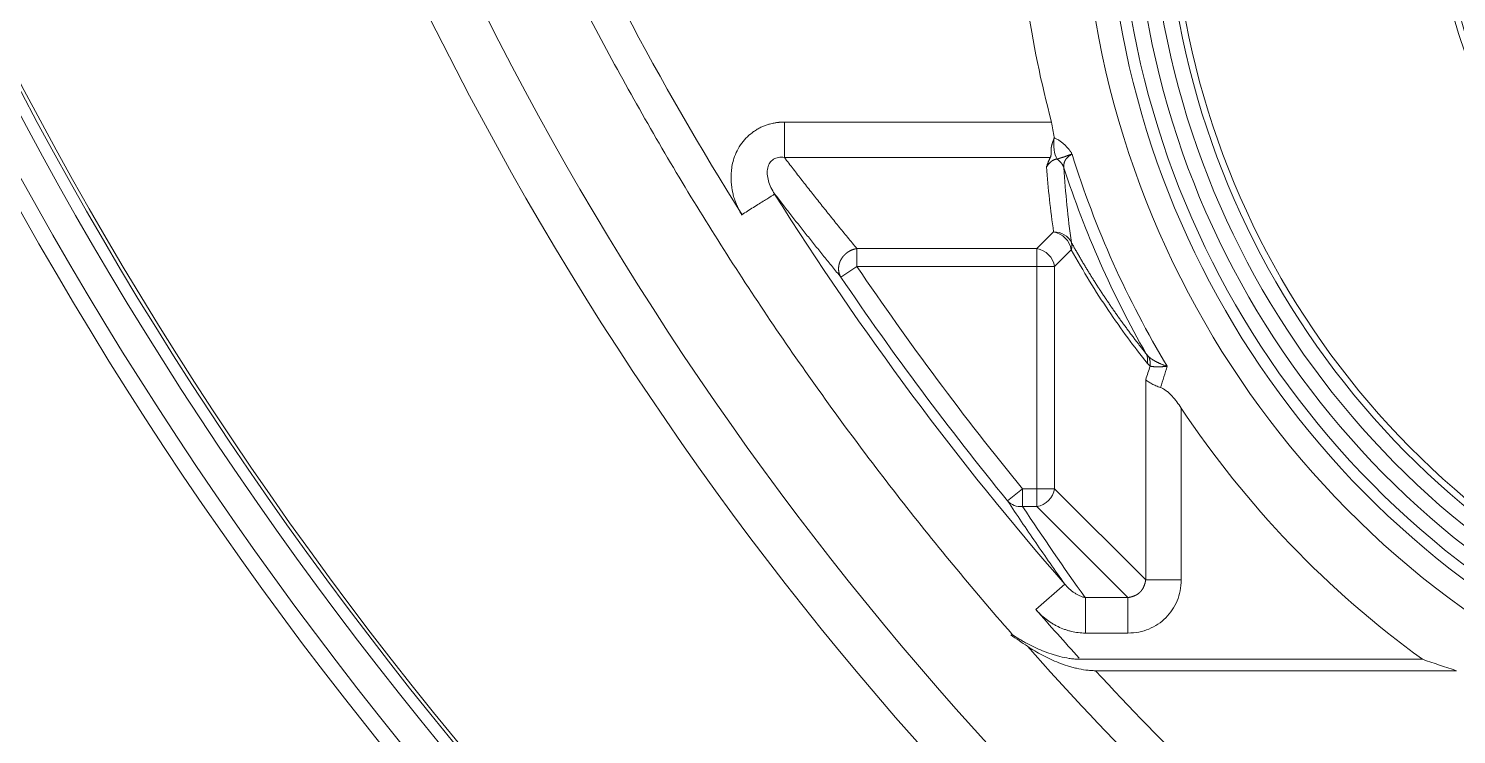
# Model space of a CAD drawing. Header units: millimetres. Extents: x 559 to 1112, y 323 to 643.
# Drawn here: x 631.63 to 668.85, y 430.45 to 448.84 of the extents above; entities that cross this region are included whole.
import ezdxf

# ---------------------------------------------------------------- set-up
doc = ezdxf.new("R2010")
doc.units = ezdxf.units.MM
doc.layers.add('core', color=7, linetype='Continuous', lineweight=20)

msp = doc.modelspace()

# ---------------------------------------------------------------- linework, layer by layer
at = {"layer": 'core', "lineweight": 13}
for p, q in [((658.294, 446.406), (651.329, 446.406)), ((651.329, 445.482), (658.26, 445.482)), ((657.91, 443.108), (658.345, 443.543)), ((657.91, 443.108), (653.217, 443.108)), ((653.217, 442.646), (653.217, 443.108)), ((657.91, 443.108), (657.91, 442.646)), ((658.807, 443.081), (658.372, 442.646)), ((652.801, 442.364), (653.217, 442.646)), ((653.217, 442.646), (657.91, 442.646)), ((657.91, 442.646), (658.372, 442.646)), ((657.91, 442.646), (657.91, 436.851)), ((658.372, 436.851), (658.372, 442.646)), ((660.746, 439.694), (660.746, 434.477)), ((661.671, 434.477), (661.671, 438.955)), ((657.148, 436.533), (657.537, 436.851)), ((657.537, 436.389), (657.537, 436.851)), ((657.91, 436.851), (657.537, 436.851)), ((657.91, 436.851), (657.91, 436.389)), ((658.372, 436.851), (657.91, 436.851)), ((658.372, 436.851), (660.746, 434.477)), ((657.537, 436.389), (657.91, 436.389)), ((660.284, 434.015), (657.91, 436.389)), ((658.636, 434.368), (657.88, 433.707)), ((659.173, 433.09), (659.173, 434.015)), ((660.284, 434.015), (659.173, 434.015)), ((659.173, 433.09), (660.284, 433.09)), ((667.959, 432.407), (658.993, 432.407)), ((659.437, 432.109), (668.846, 432.109))]:
    msp.add_line(p, q, dxfattribs=at)
for centre, radius, start, end in [((719.145, 493.318), 100.6, 102.90589, 234.03401), ((719.145, 493.318), 100.175, 102.90589, 234.02621), ((719.145, 493.318), 99.403, 102.30628, 234.05643), ((719.145, 493.318), 99.101, 102.30628, 234.08425), ((719.145, 493.318), 99.011, 102.22118, 234.09442), ((719.145, 487.282), 85.99, 192.44405, 257.55596), ((719.145, 487.282), 84.657, 193.18185, 256.81814), ((719.145, 487.282), 81.386, 194.94429, 212.14006), ((682.929, 453.078), 23.828, 180, 25), ((682.929, 453.078), 23.204, 180, 25), ((682.929, 453.078), 22.9, 180, 25), ((682.929, 453.078), 22.498, 180, 25), ((682.929, 453.078), 22.094, 180, 25), ((682.929, 453.078), 21.692, 180, 25), ((682.929, 453.078), 21.524, 180, 25), ((682.929, 453.078), 14.692, 180, 25), ((682.929, 453.078), 14.524, 180, 25), ((682.929, 453.078), 14.122, 180, 25), ((682.929, 453.078), 25.522, 187.9746, 195.1532), ((682.929, 453.078), 25.246, 197.3036, 211.0868), ((682.929, 453.078), 25.554, 197.9158, 209.8313), ((719.145, 487.282), 80.382, 212.1306, 221.16873), ((719.145, 487.282), 79.617, 214.09967, 219.30282), ((719.145, 487.282), 80.119, 214.09967, 219.30282), ((682.929, 453.078), 25.522, 213.5979, 234.0864), ((719.145, 487.282), 81.386, 221.16873, 222.36808), ((719.145, 487.282), 82.185, 221.57374, 228.2984), ((719.145, 487.282), 81.296, 222.73883, 228.2984)]:
    msp.add_arc(centre, radius, start, end, dxfattribs=at)
for centre, major_axis, ratio, start_param, end_param in [((682.929, 447.272), (0, 25.627), 0.969622, 1.650195, 1.716807), ((658.345, 443.081), (0.498, 0.071), 0.917321, 0.26565, 1.440735), ((658.345, 443.081), (-0.356, 0.356), 0.854588, 4.005238, 5.41954), ((657.91, 442.646), (0.356, -0.356), 0.854588, 0.863645, 2.277948), ((657.91, 436.851), (-0.356, -0.356), 0.854588, 0.863645, 2.277948), ((657.537, 436.851), (-0.42, -0.277), 0.889007, 0.114547, 1.03955), ((719.145, 477.724), (0, 74.576), 0.992534, 2.158286, 2.197043), ((719.15, 546.624), (0.018, 132.997), 0.89494, 2.59461, 2.598882), ((682.929, 630.615), (0, 200.783), 0.46706, 2.981269, 2.990848)]:
    msp.add_ellipse(centre, major_axis=major_axis, ratio=ratio, start_param=start_param, end_param=end_param, dxfattribs=at)
for points in [[(639.652, 466.07), (640.057, 464.551), (640.955, 461.537), (642.558, 457.099), (644.413, 452.761), (646.514, 448.536), (648.853, 444.439), (651.423, 440.482), (654.215, 436.679), (656.219, 434.254), (657.255, 433.072)], [(658.361, 446.001), (658.345, 445.889), (658.343, 445.676), (658.397, 445.507), (658.436, 445.439)], [(660.79, 440.117), (660.617, 440.333), (660.276, 440.778), (659.773, 441.49), (659.282, 442.252), (658.964, 442.798), (658.807, 443.081)], [(660.79, 440.117), (660.802, 440.203), (660.799, 440.297), (660.761, 440.366)], [(660.746, 439.694), (660.785, 439.811), (660.824, 439.928), (660.863, 440.046)], [(660.863, 440.046), (660.837, 440.064), (660.813, 440.088), (660.79, 440.117)], [(661.309, 440.043), (661.252, 439.856), (661.194, 439.671), (661.136, 439.486)], [(660.284, 433.09), (660.382, 433.091), (660.572, 433.109), (660.835, 433.188), (661.071, 433.315), (661.276, 433.485), (661.446, 433.69), (661.573, 433.926), (661.652, 434.189), (661.67, 434.379), (661.671, 434.477)]]:
    msp.add_open_spline(points, degree=3, dxfattribs=at)
for points, knots in [([(651.329, 446.406), (651.323, 446.406), (651.31, 446.406), (651.289, 446.406), (651.267, 446.405), (651.244, 446.404), (651.219, 446.403), (651.194, 446.401), (651.167, 446.398), (651.138, 446.395), (651.085, 446.387), (651.018, 446.375), (650.95, 446.358), (650.884, 446.338), (650.809, 446.312), (650.714, 446.27), (650.619, 446.219), (650.499, 446.142), (650.358, 446.026), (650.211, 445.859), (650.093, 445.668), (650.014, 445.475), (649.967, 445.292), (649.948, 445.154), (649.941, 445.05), (649.939, 444.98), (649.94, 444.906), (649.944, 444.829), (649.951, 444.745), (649.964, 444.656), (649.979, 444.574), (649.996, 444.503), (650.013, 444.439), (650.037, 444.366), (650.069, 444.278), (650.108, 444.19), (650.146, 444.114), (650.177, 444.058), (650.202, 444.015), (650.217, 443.99), (650.224, 443.98)], [0, 0, 0, 0, 0.00589, 0.012181, 0.018874, 0.025966, 0.033458, 0.04135, 0.04964, 0.058329, 0.067418, 0.09891, 0.120454, 0.13208, 0.161927, 0.193345, 0.226326, 0.260854, 0.323957, 0.392681, 0.463409, 0.528885, 0.582499, 0.636113, 0.656428, 0.677819, 0.700296, 0.723869, 0.748542, 0.777522, 0.806556, 0.824703, 0.84474, 0.866659, 0.895522, 0.930494, 0.954226, 0.973706, 0.988957, 1, 1, 1, 1]), ([(651.329, 445.482), (651.329, 445.519), (651.329, 445.594), (651.329, 445.734), (651.329, 445.855), (651.329, 445.988), (651.329, 446.13), (651.329, 446.271), (651.329, 446.363), (651.329, 446.406)], [0, 0, 0, 0, 0.251992, 0.377989, 0.503985, 0.629981, 0.755977, 0.881973, 1, 1, 1, 1]), ([(658.361, 446.016), (658.35, 446.077), (658.339, 446.142), (658.317, 446.273), (658.306, 446.339), (658.294, 446.406)], [0, 0, 0, 0, 0.5, 0.5, 1, 1, 1, 1]), ([(658.361, 446.001), (658.361, 445.999), (658.36, 445.995), (658.359, 445.99), (658.358, 445.985), (658.356, 445.98), (658.355, 445.974), (658.353, 445.968), (658.351, 445.962), (658.349, 445.956), (658.347, 445.95), (658.344, 445.943), (658.342, 445.937), (658.339, 445.93), (658.337, 445.923), (658.334, 445.915), (658.331, 445.908), (658.328, 445.9), (658.325, 445.892), (658.322, 445.884), (658.319, 445.875), (658.316, 445.867), (658.313, 445.858), (658.31, 445.848), (658.307, 445.839), (658.304, 445.829), (658.301, 445.819), (658.299, 445.809), (658.296, 445.799), (658.293, 445.788), (658.291, 445.777), (658.289, 445.766), (658.287, 445.755), (658.285, 445.743), (658.283, 445.731), (658.282, 445.719), (658.281, 445.706), (658.28, 445.693), (658.279, 445.681), (658.279, 445.667), (658.279, 445.654), (658.279, 445.642), (658.28, 445.63), (658.28, 445.62), (658.28, 445.611), (658.28, 445.601), (658.28, 445.593), (658.28, 445.584), (658.28, 445.575), (658.28, 445.567), (658.279, 445.56), (658.279, 445.552), (658.278, 445.545), (658.277, 445.537), (658.276, 445.531), (658.275, 445.524), (658.273, 445.517), (658.272, 445.511), (658.27, 445.505), (658.268, 445.499), (658.266, 445.493), (658.263, 445.488), (658.261, 445.484), (658.26, 445.482)], [0, 0, 0, 0, 0.006909, 0.014182, 0.021829, 0.02986, 0.038285, 0.047111, 0.056345, 0.065993, 0.076061, 0.086555, 0.097478, 0.108836, 0.120633, 0.132873, 0.14556, 0.158697, 0.172289, 0.18634, 0.200852, 0.215831, 0.231279, 0.247201, 0.2636, 0.280481, 0.297848, 0.315706, 0.334058, 0.35291, 0.372267, 0.392133, 0.412514, 0.433415, 0.454842, 0.4768, 0.499294, 0.522332, 0.545918, 0.570059, 0.594761, 0.62003, 0.639529, 0.658799, 0.677854, 0.696708, 0.715372, 0.733862, 0.752191, 0.770372, 0.78842, 0.806348, 0.824172, 0.841906, 0.859564, 0.877163, 0.894717, 0.912241, 0.929753, 0.947268, 0.964803, 0.982375, 1, 1, 1, 1]), ([(658.826, 445.569), (658.826, 445.569), (658.824, 445.569), (658.823, 445.568), (658.822, 445.568), (658.822, 445.568), (658.821, 445.568), (658.821, 445.568), (658.821, 445.569), (658.82, 445.569), (658.82, 445.569), (658.819, 445.57), (658.819, 445.57), (658.819, 445.571), (658.818, 445.572), (658.818, 445.573), (658.818, 445.574), (658.818, 445.575), (658.817, 445.576), (658.817, 445.577), (658.817, 445.578), (658.817, 445.579), (658.816, 445.581), (658.816, 445.582), (658.816, 445.584), (658.815, 445.586), (658.815, 445.588), (658.815, 445.589), (658.815, 445.591), (658.814, 445.593), (658.814, 445.595), (658.813, 445.598), (658.813, 445.6), (658.812, 445.602), (658.812, 445.604), (658.811, 445.605), (658.81, 445.607), (658.809, 445.609), (658.807, 445.61), (658.806, 445.612), (658.804, 445.615), (658.801, 445.617), (658.799, 445.619), (658.796, 445.622), (658.794, 445.625), (658.792, 445.628), (658.79, 445.631), (658.789, 445.634), (658.786, 445.638), (658.783, 445.643), (658.778, 445.651), (658.766, 445.667), (658.743, 445.698), (658.712, 445.735), (658.677, 445.772), (658.644, 445.805), (658.611, 445.835), (658.576, 445.864), (658.542, 445.891), (658.506, 445.916), (658.471, 445.94), (658.434, 445.962), (658.398, 445.982), (658.373, 445.994), (658.361, 446.001)], [0, 0, 0, 0, 0.003087, 0.006816, 0.007852, 0.008295, 0.00895, 0.00967, 0.010431, 0.01122, 0.012037, 0.012892, 0.013808, 0.014807, 0.015904, 0.017109, 0.018426, 0.01986, 0.021414, 0.02309, 0.024893, 0.026821, 0.028875, 0.03105, 0.033342, 0.035747, 0.03826, 0.040874, 0.043586, 0.046389, 0.049278, 0.052249, 0.055297, 0.058418, 0.061611, 0.063505, 0.065853, 0.068692, 0.072047, 0.075944, 0.080408, 0.086082, 0.091433, 0.096465, 0.101206, 0.105655, 0.111268, 0.118433, 0.121296, 0.129581, 0.141306, 0.163448, 0.218629, 0.306683, 0.376672, 0.4464, 0.515806, 0.585022, 0.654203, 0.723413, 0.792621, 0.861802, 0.930938, 1, 1, 1, 1]), ([(658.436, 445.439), (658.44, 445.44), (658.447, 445.443), (658.458, 445.447), (658.469, 445.451), (658.48, 445.455), (658.491, 445.459), (658.501, 445.463), (658.512, 445.466), (658.523, 445.469), (658.533, 445.473), (658.543, 445.476), (658.553, 445.479), (658.562, 445.481), (658.571, 445.484), (658.58, 445.487), (658.587, 445.489), (658.594, 445.491), (658.601, 445.493), (658.606, 445.494), (658.61, 445.496), (658.613, 445.497), (658.615, 445.497), (658.618, 445.498), (658.622, 445.5), (658.629, 445.502), (658.635, 445.504), (658.642, 445.507), (658.649, 445.51), (658.656, 445.512), (658.663, 445.515), (658.671, 445.518), (658.678, 445.521), (658.685, 445.524), (658.693, 445.527), (658.701, 445.53), (658.708, 445.533), (658.716, 445.536), (658.724, 445.539), (658.731, 445.541), (658.739, 445.544), (658.747, 445.547), (658.754, 445.549), (658.762, 445.551), (658.769, 445.554), (658.776, 445.556), (658.783, 445.558), (658.789, 445.559), (658.795, 445.561), (658.801, 445.563), (658.806, 445.564), (658.81, 445.565), (658.814, 445.566), (658.817, 445.566), (658.819, 445.567), (658.822, 445.568), (658.825, 445.569), (658.826, 445.569)], [0, 0, 0, 0, 0.041059, 0.08115, 0.120295, 0.158477, 0.195637, 0.231649, 0.266373, 0.299748, 0.33175, 0.36231, 0.391313, 0.418622, 0.444088, 0.467547, 0.488818, 0.507717, 0.524074, 0.537744, 0.548576, 0.55643, 0.561193, 0.56279, 0.578896, 0.59524, 0.611789, 0.628503, 0.645336, 0.662242, 0.679181, 0.696104, 0.71296, 0.729726, 0.746404, 0.762977, 0.779405, 0.795637, 0.81161, 0.827252, 0.842516, 0.857408, 0.871902, 0.885935, 0.899435, 0.912338, 0.924615, 0.936205, 0.947072, 0.956955, 0.965511, 0.972799, 0.979146, 0.984669, 0.989069, 0.992138, 1, 1, 1, 1]), ([(658.826, 445.569), (658.823, 445.567), (658.817, 445.564), (658.807, 445.559), (658.798, 445.554), (658.789, 445.548), (658.781, 445.543), (658.772, 445.537), (658.764, 445.532), (658.756, 445.526), (658.748, 445.52), (658.74, 445.514), (658.732, 445.507), (658.725, 445.501), (658.717, 445.495), (658.71, 445.488), (658.704, 445.481), (658.697, 445.474), (658.691, 445.467), (658.684, 445.46), (658.679, 445.453), (658.673, 445.446), (658.667, 445.438), (658.662, 445.431), (658.657, 445.423), (658.652, 445.415), (658.648, 445.407), (658.644, 445.399), (658.64, 445.391), (658.636, 445.383), (658.632, 445.375), (658.629, 445.366), (658.626, 445.358), (658.623, 445.349), (658.621, 445.34), (658.619, 445.331), (658.617, 445.322), (658.615, 445.313), (658.614, 445.304), (658.613, 445.295), (658.612, 445.285), (658.611, 445.276), (658.611, 445.266), (658.611, 445.257), (658.612, 445.247), (658.612, 445.237), (658.613, 445.227), (658.614, 445.22), (658.615, 445.217)], [0, 0, 0, 0, 0.019064, 0.038214, 0.057453, 0.076783, 0.096207, 0.115727, 0.135346, 0.155066, 0.17489, 0.19482, 0.214859, 0.235007, 0.255269, 0.275646, 0.29614, 0.316754, 0.337489, 0.358348, 0.379332, 0.400445, 0.421687, 0.443061, 0.464568, 0.486211, 0.507991, 0.529911, 0.551971, 0.574174, 0.596521, 0.619015, 0.641656, 0.664446, 0.687387, 0.71048, 0.733728, 0.75713, 0.78069, 0.804407, 0.828284, 0.852322, 0.876523, 0.900886, 0.925415, 0.950109, 0.97497, 1, 1, 1, 1]), ([(651.075, 444.531), (651.002, 444.639), (650.918, 444.82), (650.881, 445.025), (650.881, 445.135), (650.892, 445.213), (650.914, 445.284), (650.959, 445.366), (651.04, 445.445), (651.171, 445.494), (651.275, 445.492), (651.329, 445.482)], [0, 0, 0, 0, 0.25, 0.375, 0.4375, 0.5, 0.5625, 0.625, 0.75, 0.875, 1, 1, 1, 1]), ([(651.329, 445.482), (651.367, 445.432), (651.444, 445.333), (651.597, 445.135), (651.789, 444.887), (652.022, 444.59), (652.257, 444.293), (652.494, 443.996), (652.733, 443.7), (652.934, 443.453), (653.095, 443.256), (653.177, 443.157), (653.217, 443.108)], [0, 0, 0, 0, 0.0625, 0.125, 0.25, 0.375, 0.5, 0.625, 0.75, 0.875, 0.9375, 1, 1, 1, 1]), ([(658.26, 445.482), (658.258, 445.478), (658.253, 445.469), (658.246, 445.455), (658.239, 445.44), (658.232, 445.424), (658.224, 445.409), (658.217, 445.392), (658.21, 445.375), (658.203, 445.357), (658.196, 445.339), (658.189, 445.32), (658.181, 445.3), (658.174, 445.28), (658.167, 445.26), (658.162, 445.246), (658.159, 445.239)], [0, 0, 0, 0, 0.056178, 0.11461, 0.175355, 0.238466, 0.303981, 0.371925, 0.442309, 0.515124, 0.590343, 0.667919, 0.74778, 0.829833, 0.913955, 1, 1, 1, 1]), ([(658.436, 445.439), (658.433, 445.439), (658.426, 445.439), (658.416, 445.439), (658.405, 445.437), (658.394, 445.436), (658.383, 445.433), (658.372, 445.429), (658.361, 445.425), (658.35, 445.42), (658.338, 445.415), (658.327, 445.408), (658.315, 445.401), (658.303, 445.393), (658.293, 445.385), (658.284, 445.377), (658.275, 445.37), (658.267, 445.363), (658.259, 445.355), (658.25, 445.347), (658.242, 445.338), (658.233, 445.329), (658.224, 445.32), (658.215, 445.31), (658.206, 445.299), (658.197, 445.288), (658.187, 445.276), (658.178, 445.264), (658.169, 445.252), (658.162, 445.243), (658.159, 445.239)], [0, 0, 0, 0, 0.026477, 0.054236, 0.083306, 0.113712, 0.145476, 0.178618, 0.213155, 0.249101, 0.28647, 0.325274, 0.365523, 0.407228, 0.450396, 0.480133, 0.510849, 0.542548, 0.57523, 0.608897, 0.643551, 0.679192, 0.715822, 0.753442, 0.792053, 0.831656, 0.872251, 0.91384, 0.956423, 1, 1, 1, 1]), ([(658.615, 445.217), (658.635, 444.892), (658.661, 444.568), (658.725, 443.918), (658.764, 443.594), (658.809, 443.269)], [0, 0, 0, 0, 0.5, 0.5, 1, 1, 1, 1]), ([(650.217, 443.992), (650.265, 444.022), (650.366, 444.086), (650.522, 444.184), (650.674, 444.279), (650.811, 444.365), (650.924, 444.436), (651.035, 444.506), (651.07, 444.527), (651.075, 444.531)], [0, 0, 0, 0, 0.123715, 0.248898, 0.374082, 0.499265, 0.624449, 0.749633, 1, 1, 1, 1]), ([(652.801, 442.364), (652.764, 442.409), (652.69, 442.499), (652.543, 442.679), (652.36, 442.905), (652.142, 443.175), (651.925, 443.446), (651.71, 443.717), (651.497, 443.988), (651.32, 444.214), (651.18, 444.395), (651.11, 444.485), (651.075, 444.531)], [0, 0, 0, 0, 0.0625, 0.125, 0.25, 0.375, 0.5, 0.625, 0.75, 0.875, 0.9375, 1, 1, 1, 1]), ([(653.217, 443.108), (653.214, 443.107), (653.207, 443.107), (653.197, 443.105), (653.187, 443.103), (653.177, 443.101), (653.167, 443.099), (653.157, 443.096), (653.147, 443.094), (653.138, 443.091), (653.128, 443.088), (653.118, 443.085), (653.109, 443.082), (653.099, 443.078), (653.09, 443.075), (653.081, 443.071), (653.072, 443.067), (653.063, 443.063), (653.054, 443.059), (653.045, 443.054), (653.036, 443.05), (653.027, 443.045), (653.019, 443.04), (653.01, 443.035), (653.002, 443.03), (652.993, 443.025), (652.985, 443.019), (652.977, 443.014), (652.969, 443.008), (652.961, 443.002), (652.953, 442.996), (652.946, 442.99), (652.938, 442.984), (652.93, 442.978), (652.923, 442.971), (652.916, 442.965), (652.908, 442.958), (652.901, 442.951), (652.894, 442.944), (652.888, 442.937), (652.881, 442.93), (652.874, 442.923), (652.868, 442.915), (652.861, 442.908), (652.855, 442.9), (652.849, 442.892), (652.843, 442.884), (652.837, 442.876), (652.831, 442.868), (652.825, 442.859), (652.82, 442.851), (652.815, 442.842), (652.809, 442.833), (652.804, 442.824), (652.799, 442.815), (652.795, 442.806), (652.79, 442.797), (652.786, 442.788), (652.781, 442.778), (652.777, 442.769), (652.773, 442.759), (652.77, 442.749), (652.766, 442.739), (652.763, 442.729), (652.76, 442.719), (652.757, 442.709), (652.754, 442.699), (652.752, 442.688), (652.749, 442.678), (652.747, 442.667), (652.746, 442.657), (652.744, 442.646), (652.743, 442.635), (652.742, 442.624), (652.741, 442.613), (652.74, 442.602), (652.74, 442.591), (652.74, 442.58), (652.74, 442.569), (652.741, 442.558), (652.741, 442.547), (652.743, 442.536), (652.744, 442.524), (652.746, 442.513), (652.748, 442.502), (652.75, 442.491), (652.752, 442.48), (652.755, 442.469), (652.758, 442.458), (652.762, 442.447), (652.766, 442.436), (652.77, 442.426), (652.774, 442.415), (652.779, 442.405), (652.784, 442.394), (652.79, 442.384), (652.795, 442.374), (652.799, 442.367), (652.801, 442.364)], [0, 0, 0, 0, 0.010232, 0.020409, 0.030534, 0.040606, 0.050627, 0.0606, 0.070525, 0.080404, 0.090239, 0.100032, 0.109784, 0.119496, 0.129172, 0.138812, 0.148419, 0.157994, 0.16754, 0.177059, 0.186553, 0.196023, 0.205472, 0.214902, 0.224316, 0.233715, 0.243102, 0.252478, 0.261847, 0.271211, 0.280571, 0.289931, 0.299291, 0.308656, 0.318026, 0.327405, 0.336795, 0.346197, 0.355615, 0.36505, 0.374504, 0.383981, 0.393481, 0.403008, 0.412564, 0.42215, 0.431769, 0.441423, 0.451113, 0.460843, 0.470613, 0.480426, 0.490283, 0.500188, 0.51014, 0.520143, 0.530197, 0.540305, 0.550467, 0.560686, 0.570964, 0.581301, 0.591699, 0.602159, 0.612682, 0.62327, 0.633924, 0.644645, 0.655434, 0.666292, 0.67722, 0.688218, 0.699288, 0.71043, 0.721645, 0.732933, 0.744294, 0.75573, 0.767241, 0.778826, 0.790486, 0.802221, 0.814032, 0.825917, 0.837877, 0.849913, 0.862023, 0.874207, 0.886465, 0.898796, 0.9112, 0.923676, 0.936223, 0.948841, 0.961529, 0.974285, 0.987109, 1, 1, 1, 1]), ([(658.807, 443.081), (658.808, 443.084), (658.81, 443.09), (658.812, 443.099), (658.814, 443.109), (658.816, 443.118), (658.818, 443.128), (658.819, 443.137), (658.82, 443.147), (658.821, 443.157), (658.821, 443.167), (658.822, 443.177), (658.822, 443.187), (658.821, 443.197), (658.82, 443.208), (658.819, 443.218), (658.818, 443.228), (658.816, 443.239), (658.814, 443.249), (658.812, 443.259), (658.81, 443.266), (658.809, 443.269)], [0, 0, 0, 0, 0.046526, 0.093734, 0.141625, 0.190201, 0.239462, 0.289407, 0.340037, 0.39135, 0.443344, 0.496018, 0.549368, 0.603391, 0.658084, 0.713442, 0.769459, 0.82613, 0.883448, 0.941408, 1, 1, 1, 1]), ([(658.809, 443.269), (658.817, 443.254), (658.834, 443.223), (658.86, 443.177), (658.886, 443.131), (658.912, 443.085), (658.938, 443.039), (658.965, 442.993), (658.991, 442.948), (659.018, 442.902), (659.045, 442.856), (659.071, 442.811), (659.098, 442.765), (659.125, 442.72), (659.153, 442.674), (659.18, 442.629), (659.207, 442.583), (659.235, 442.538), (659.262, 442.493), (659.29, 442.448), (659.318, 442.403), (659.346, 442.358), (659.374, 442.313), (659.403, 442.268), (659.431, 442.223), (659.459, 442.179), (659.488, 442.134), (659.517, 442.09), (659.546, 442.045), (659.575, 442.001), (659.604, 441.956), (659.633, 441.912), (659.662, 441.868), (659.692, 441.824), (659.721, 441.779), (659.751, 441.735), (659.781, 441.692), (659.811, 441.648), (659.841, 441.604), (659.871, 441.56), (659.901, 441.516), (659.931, 441.473), (659.962, 441.429), (659.993, 441.386), (660.023, 441.343), (660.054, 441.299), (660.085, 441.256), (660.116, 441.213), (660.147, 441.17), (660.179, 441.127), (660.21, 441.084), (660.242, 441.041), (660.273, 440.998), (660.305, 440.956), (660.337, 440.913), (660.369, 440.87), (660.401, 440.828), (660.433, 440.786), (660.465, 440.743), (660.498, 440.701), (660.53, 440.659), (660.563, 440.617), (660.596, 440.575), (660.629, 440.533), (660.662, 440.491), (660.695, 440.449), (660.728, 440.408), (660.75, 440.38), (660.761, 440.366)], [0, 0, 0, 0, 0.013904, 0.027846, 0.041825, 0.055841, 0.069895, 0.083986, 0.098115, 0.112281, 0.126485, 0.140727, 0.155006, 0.169323, 0.183678, 0.198072, 0.212503, 0.226972, 0.241479, 0.256024, 0.270608, 0.28523, 0.29989, 0.314589, 0.329325, 0.344101, 0.358915, 0.373767, 0.388658, 0.403588, 0.418556, 0.433563, 0.448609, 0.463694, 0.478818, 0.49398, 0.509182, 0.524422, 0.539702, 0.555021, 0.570379, 0.585776, 0.601212, 0.616688, 0.632203, 0.647758, 0.663351, 0.678985, 0.694657, 0.71037, 0.726122, 0.741913, 0.757745, 0.773615, 0.789526, 0.805477, 0.821467, 0.837497, 0.853567, 0.869677, 0.885827, 0.902017, 0.918247, 0.934518, 0.950828, 0.967178, 0.983569, 1, 1, 1, 1]), ([(660.761, 440.366), (660.772, 440.352), (660.782, 440.338), (660.804, 440.313), (660.815, 440.302), (660.826, 440.292)], [0, 0, 0, 0, 0.5, 0.5, 1, 1, 1, 1]), ([(660.826, 440.292), (660.828, 440.29), (660.834, 440.285), (660.842, 440.277), (660.851, 440.27), (660.861, 440.262), (660.87, 440.255), (660.88, 440.247), (660.891, 440.24), (660.901, 440.232), (660.912, 440.224), (660.924, 440.217), (660.936, 440.209), (660.948, 440.201), (660.961, 440.194), (660.974, 440.186), (660.987, 440.178), (661.001, 440.171), (661.016, 440.163), (661.031, 440.155), (661.048, 440.146), (661.068, 440.137), (661.088, 440.127), (661.11, 440.117), (661.134, 440.107), (661.159, 440.096), (661.186, 440.086), (661.214, 440.075), (661.244, 440.064), (661.276, 440.053), (661.298, 440.046), (661.309, 440.043)], [0, 0, 0, 0, 0.024626, 0.049589, 0.07489, 0.100528, 0.126506, 0.152821, 0.179476, 0.206469, 0.233802, 0.261475, 0.289487, 0.317839, 0.346531, 0.375563, 0.404936, 0.434648, 0.464701, 0.495093, 0.531163, 0.569203, 0.609212, 0.651189, 0.695133, 0.741043, 0.788916, 0.83875, 0.890544, 0.944295, 1, 1, 1, 1]), ([(661.309, 440.043), (661.299, 440.041), (661.278, 440.039), (661.249, 440.037), (661.222, 440.034), (661.197, 440.033), (661.174, 440.031), (661.153, 440.03), (661.133, 440.029), (661.116, 440.028), (661.099, 440.028), (661.085, 440.028), (661.072, 440.028), (661.061, 440.027), (661.048, 440.027), (661.035, 440.028), (661.021, 440.028), (661.007, 440.028), (660.994, 440.029), (660.981, 440.03), (660.969, 440.031), (660.957, 440.032), (660.946, 440.033), (660.935, 440.034), (660.924, 440.035), (660.914, 440.036), (660.905, 440.038), (660.895, 440.039), (660.887, 440.041), (660.878, 440.043), (660.87, 440.044), (660.865, 440.046), (660.863, 440.046)], [0, 0, 0, 0, 0.055448, 0.108136, 0.158062, 0.20522, 0.249607, 0.291221, 0.330058, 0.366114, 0.399388, 0.429878, 0.45758, 0.482493, 0.504616, 0.537645, 0.570188, 0.602245, 0.633816, 0.664901, 0.6955, 0.725612, 0.755238, 0.784378, 0.813032, 0.841199, 0.868881, 0.896076, 0.922786, 0.949009, 0.974747, 1, 1, 1, 1]), ([(660.746, 439.694), (660.751, 439.689), (660.757, 439.685), (660.767, 439.675), (660.773, 439.671), (660.791, 439.657), (660.816, 439.639), (660.844, 439.621), (660.874, 439.603), (660.89, 439.594), (660.939, 439.567), (660.974, 439.55), (661.051, 439.517), (661.092, 439.501), (661.136, 439.486)], [0, 0, 0, 0, 0.0625, 0.0625, 0.125, 0.125, 0.25, 0.375, 0.375, 0.5, 0.5, 0.75, 0.75, 1, 1, 1, 1]), ([(661.671, 438.955), (661.634, 439.01), (661.597, 439.063), (661.518, 439.167), (661.476, 439.217), (661.411, 439.288), (661.388, 439.311), (661.353, 439.344), (661.341, 439.355), (661.317, 439.376), (661.305, 439.386), (661.267, 439.415), (661.242, 439.433), (661.203, 439.456), (661.189, 439.463), (661.163, 439.476), (661.149, 439.481), (661.136, 439.486)], [0, 0, 0, 0, 0.25, 0.25, 0.5, 0.5, 0.625, 0.625, 0.6875, 0.6875, 0.75, 0.75, 0.875, 0.875, 0.9375, 0.9375, 1, 1, 1, 1]), ([(658.636, 434.368), (658.379, 434.728), (658.127, 435.088), (657.631, 435.81), (657.388, 436.171), (657.148, 436.533)], [0, 0, 0, 0, 0.5, 0.5, 1, 1, 1, 1]), ([(658.636, 434.368), (658.67, 434.327), (658.707, 434.287), (658.765, 434.232), (658.786, 434.214), (658.827, 434.18), (658.849, 434.164), (658.894, 434.133), (658.917, 434.118), (658.964, 434.09), (658.988, 434.078), (659.039, 434.055), (659.064, 434.044), (659.117, 434.027), (659.144, 434.02), (659.173, 434.015)], [0, 0, 0, 0, 0.25, 0.25, 0.375, 0.375, 0.5, 0.5, 0.625, 0.625, 0.75, 0.75, 0.875, 0.875, 1, 1, 1, 1]), ([(660.746, 434.477), (660.746, 434.472), (660.744, 434.463), (660.742, 434.449), (660.739, 434.436), (660.736, 434.423), (660.733, 434.41), (660.73, 434.398), (660.727, 434.386), (660.723, 434.374), (660.719, 434.362), (660.716, 434.35), (660.712, 434.339), (660.708, 434.328), (660.704, 434.317), (660.699, 434.307), (660.695, 434.297), (660.691, 434.287), (660.686, 434.277), (660.682, 434.268), (660.677, 434.259), (660.672, 434.251), (660.667, 434.242), (660.662, 434.234), (660.657, 434.226), (660.652, 434.219), (660.647, 434.211), (660.641, 434.204), (660.636, 434.198), (660.63, 434.191), (660.624, 434.184), (660.618, 434.178), (660.613, 434.172), (660.607, 434.166), (660.601, 434.16), (660.594, 434.154), (660.588, 434.148), (660.582, 434.142), (660.576, 434.136), (660.569, 434.13), (660.562, 434.125), (660.555, 434.119), (660.548, 434.114), (660.541, 434.109), (660.533, 434.103), (660.526, 434.098), (660.517, 434.093), (660.509, 434.088), (660.5, 434.083), (660.491, 434.079), (660.482, 434.074), (660.473, 434.07), (660.463, 434.065), (660.453, 434.061), (660.442, 434.057), (660.432, 434.053), (660.421, 434.049), (660.409, 434.045), (660.398, 434.041), (660.386, 434.038), (660.375, 434.034), (660.362, 434.031), (660.35, 434.028), (660.338, 434.025), (660.325, 434.022), (660.311, 434.019), (660.298, 434.017), (660.289, 434.015), (660.284, 434.015)], [0, 0, 0, 0, 0.020675, 0.040866, 0.060605, 0.07992, 0.098835, 0.117371, 0.135543, 0.153363, 0.170841, 0.187981, 0.204787, 0.22126, 0.237395, 0.25319, 0.268636, 0.283725, 0.29845, 0.312813, 0.326834, 0.340534, 0.353936, 0.367066, 0.379951, 0.392619, 0.4051, 0.417422, 0.429605, 0.441669, 0.453634, 0.465519, 0.477344, 0.48913, 0.500894, 0.512658, 0.524442, 0.536269, 0.548162, 0.560143, 0.572233, 0.584456, 0.596833, 0.609387, 0.62214, 0.635115, 0.648336, 0.661823, 0.675596, 0.689673, 0.704073, 0.718809, 0.733883, 0.749287, 0.765014, 0.781059, 0.797418, 0.814088, 0.831072, 0.848374, 0.866, 0.883965, 0.902284, 0.920977, 0.940067, 0.95958, 0.979547, 1, 1, 1, 1]), ([(661.671, 434.477), (661.573, 434.477), (661.379, 434.477), (661.157, 434.477), (661, 434.477), (660.897, 434.477), (660.811, 434.477), (660.766, 434.477), (660.746, 434.477)], [0, 0, 0, 0, 0.25, 0.5, 0.625, 0.75, 0.875, 1, 1, 1, 1]), ([(660.284, 434.015), (660.284, 433.995), (660.284, 433.95), (660.284, 433.864), (660.284, 433.761), (660.284, 433.604), (660.284, 433.382), (660.284, 433.189), (660.284, 433.09)], [0, 0, 0, 0, 0.125, 0.25, 0.375, 0.5, 0.75, 1, 1, 1, 1]), ([(659.173, 433.09), (659.111, 433.09), (659.049, 433.094), (658.928, 433.109), (658.868, 433.12), (658.778, 433.141), (658.749, 433.149), (658.69, 433.167), (658.66, 433.177), (658.573, 433.208), (658.516, 433.232), (658.433, 433.273), (658.406, 433.287), (658.352, 433.317), (658.325, 433.333), (658.246, 433.382), (658.196, 433.417), (658.099, 433.492), (658.006, 433.572), (657.92, 433.66), (657.88, 433.707)], [0, 0, 0, 0, 0.125, 0.125, 0.25, 0.25, 0.3125, 0.3125, 0.375, 0.375, 0.5, 0.5, 0.5625, 0.5625, 0.625, 0.625, 0.75, 0.75, 0.875, 1, 1, 1, 1]), ([(658.993, 432.408), (658.951, 432.409), (658.91, 432.412), (658.829, 432.42), (658.788, 432.425), (658.667, 432.444), (658.588, 432.46), (658.47, 432.49), (658.431, 432.5), (658.354, 432.523), (658.316, 432.535), (658.203, 432.572), (658.129, 432.599), (657.985, 432.657), (657.914, 432.688), (657.775, 432.754), (657.706, 432.789), (657.605, 432.843), (657.572, 432.862), (657.506, 432.9), (657.474, 432.919), (657.377, 432.978), (657.315, 433.019), (657.253, 433.062)], [0, 0, 0, 0, 0.0625, 0.0625, 0.125, 0.125, 0.25, 0.25, 0.3125, 0.3125, 0.375, 0.375, 0.5, 0.5, 0.625, 0.625, 0.75, 0.75, 0.8125, 0.8125, 0.875, 0.875, 1, 1, 1, 1]), ([(657.663, 432.745), (657.726, 432.703), (657.854, 432.622), (657.987, 432.547), (658.124, 432.475), (658.193, 432.441), (658.335, 432.376), (658.407, 432.345), (658.555, 432.288), (658.63, 432.261), (658.727, 432.231), (658.747, 432.225), (658.786, 432.213), (658.805, 432.207), (658.865, 432.191), (658.904, 432.181), (659.024, 432.153), (659.105, 432.138), (659.228, 432.122), (659.269, 432.117), (659.352, 432.111), (659.394, 432.109), (659.437, 432.109)], [0, 0, 0, 0, 0.125, 0.25, 0.25, 0.375, 0.375, 0.5, 0.5, 0.625, 0.625, 0.65625, 0.65625, 0.6875, 0.6875, 0.75, 0.75, 0.875, 0.875, 0.9375, 0.9375, 1, 1, 1, 1])]:
    msp.add_open_spline(points, degree=3, knots=knots, dxfattribs=at)
for points, weights in [([(658.436, 445.439), (658.521, 445.382), (658.582, 445.305), (658.615, 445.217)], [0.906598541236, 0.907783098287, 0.938916917875, 1]), ([(660.826, 440.292), (660.859, 440.217), (660.872, 440.133), (660.863, 440.046)], [0.999999999999, 0.976594770988, 0.976594769452, 0.999999995391])]:
    msp.add_rational_spline(points, weights, degree=3, dxfattribs=at)

doc.saveas('drawing.dxf')
